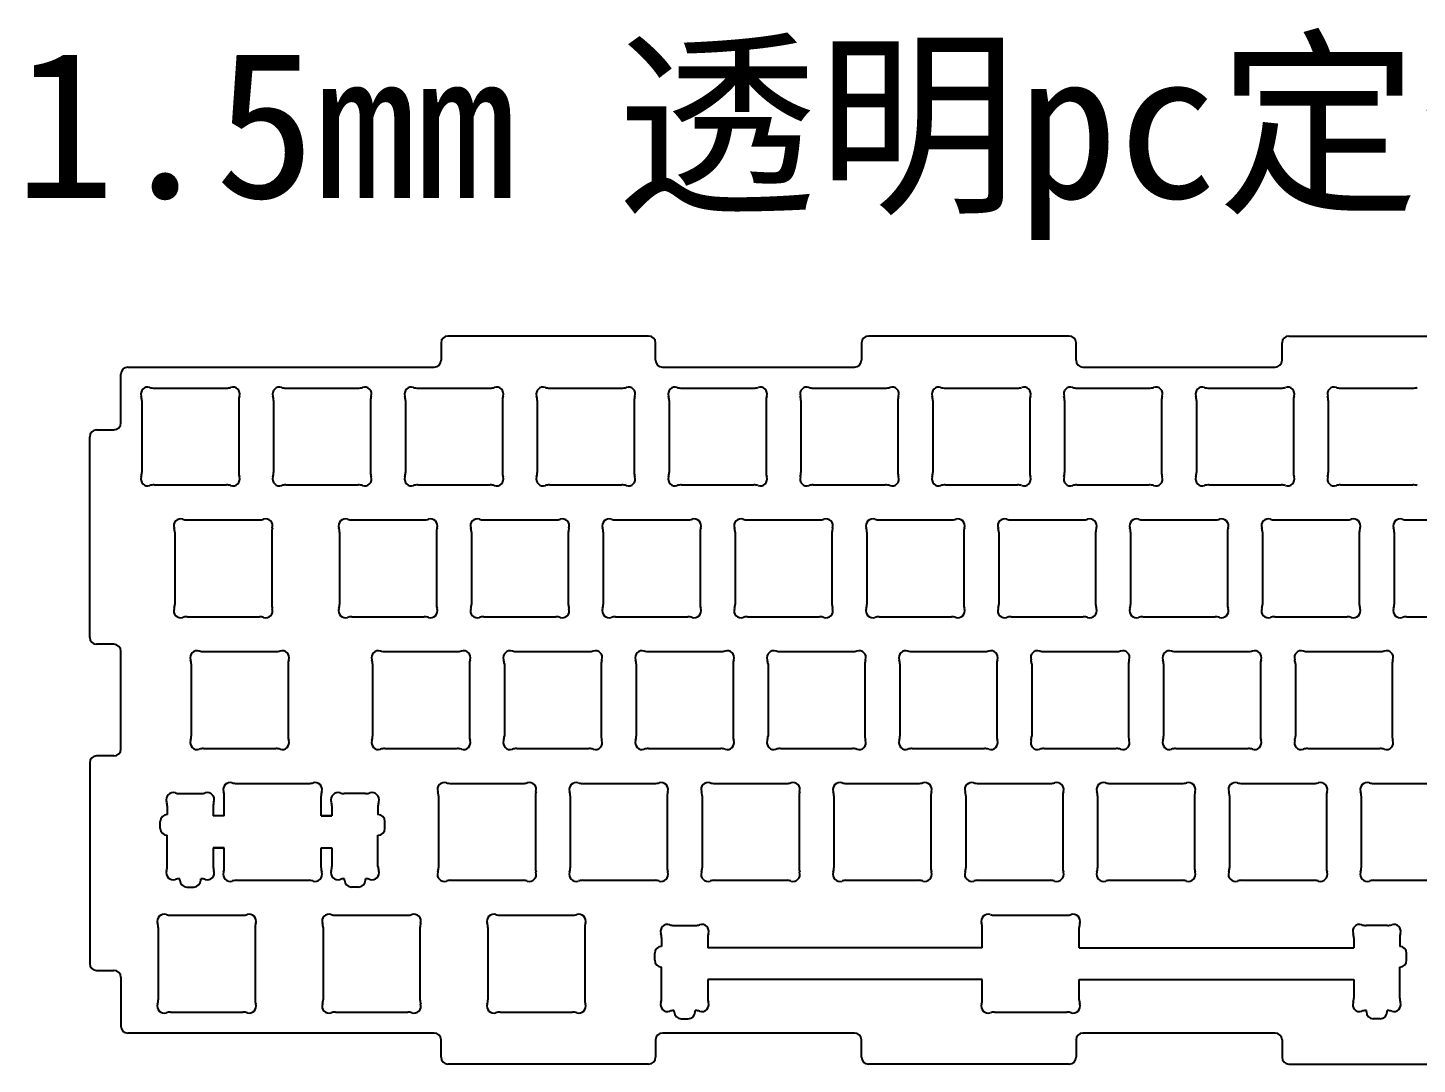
# Model space of a CAD drawing. Extents: x 221 to 545, y 115 to 264.
# Drawn here: x 221.2 to 422, y 114.6 to 264.4 of the extents above; entities that cross this region are included whole.
import ezdxf

# ---------------------------------------------------------------- set-up
doc = ezdxf.new("R2010")
doc.units = 0
doc.header["$MEASUREMENT"] = 0

# ---------------------------------------------------------------- blocks, each defined once
blk = doc.blocks.new('layout1')
at = {"linetype": 'Continuous'}
for p, q in [((1053.69, -328.39), (1053.69, -330.89)), ((1083.69, -327.39), (1054.69, -327.39)), ((1084.69, -330.89), (1084.69, -328.39)), ((1114.45, -328.39), (1114.45, -330.89)), ((1144.45, -327.39), (1115.45, -327.39)), ((1145.45, -330.89), (1145.45, -328.39)), ((1175.21, -330.89), (1175.21, -328.39)), ((1176.21, -327.39), (1205.21, -327.39)), ((1007.43, -339.95), (1007.43, -332.89)), ((1008.43, -331.89), (1052.69, -331.89)), ((1085.69, -331.89), (1113.45, -331.89)), ((1146.45, -331.89), (1174.21, -331.89)), ((1003.93, -340.95), (1006.43, -340.95)), ((1002.93, -370.95), (1002.93, -341.95)), ((1006.43, -371.95), (1003.93, -371.95)), ((1007.43, -387.08), (1007.43, -372.95)), ((1002.93, -389.08), (1002.93, -418.08)), ((1006.43, -388.08), (1003.93, -388.08)), ((1003.93, -419.08), (1006.43, -419.08)), ((1007.43, -420.08), (1007.43, -427.14)), ((1052.69, -428.14), (1008.43, -428.14)), ((1053.69, -431.64), (1053.69, -429.14)), ((1084.69, -429.14), (1084.69, -431.64)), ((1113.45, -428.14), (1085.69, -428.14)), ((1114.45, -431.64), (1114.45, -429.14)), ((1145.45, -429.14), (1145.45, -431.64)), ((1174.21, -428.14), (1146.45, -428.14)), ((1175.21, -429.14), (1175.21, -431.64)), ((1083.69, -432.64), (1054.69, -432.64)), ((1144.45, -432.64), (1115.45, -432.64)), ((1176.21, -432.64), (1205.21, -432.64))]:
    blk.add_line(p, q, dxfattribs=at)
for p, q in [((1012.23, -334.91), (1022.67, -334.91)), ((1031.28, -334.91), (1041.72, -334.91)), ((1050.33, -334.91), (1060.77, -334.91)), ((1069.38, -334.91), (1079.82, -334.91)), ((1088.43, -334.91), (1098.87, -334.91)), ((1107.48, -334.91), (1117.92, -334.91)), ((1126.53, -334.91), (1136.97, -334.91)), ((1145.58, -334.91), (1156.02, -334.91)), ((1164.63, -334.91), (1175.07, -334.91)), ((1183.68, -334.91), (1194.12, -334.91)), ((1010.45, -336.69), (1010.45, -347.13)), ((1024.45, -336.69), (1024.45, -347.13)), ((1029.5, -336.69), (1029.5, -347.13)), ((1043.5, -336.69), (1043.5, -347.13)), ((1048.55, -336.69), (1048.55, -347.13)), ((1062.55, -336.69), (1062.55, -347.13)), ((1067.6, -336.69), (1067.6, -347.13)), ((1081.6, -336.69), (1081.6, -347.13)), ((1086.65, -336.69), (1086.65, -347.13)), ((1100.65, -336.69), (1100.65, -347.13)), ((1105.7, -336.69), (1105.7, -347.13)), ((1119.7, -336.69), (1119.7, -347.13)), ((1124.75, -336.69), (1124.75, -347.13)), ((1138.75, -336.69), (1138.75, -347.13)), ((1143.8, -336.69), (1143.8, -347.13)), ((1157.8, -336.69), (1157.8, -347.13)), ((1162.85, -336.69), (1162.85, -347.13)), ((1176.85, -336.69), (1176.85, -347.13)), ((1181.9, -336.69), (1181.9, -347.13)), ((1012.23, -348.91), (1022.67, -348.91)), ((1031.28, -348.91), (1041.72, -348.91)), ((1050.33, -348.91), (1060.77, -348.91)), ((1069.38, -348.91), (1079.82, -348.91)), ((1088.43, -348.91), (1098.87, -348.91)), ((1107.48, -348.91), (1117.92, -348.91)), ((1126.53, -348.91), (1136.97, -348.91)), ((1145.58, -348.91), (1156.02, -348.91)), ((1164.63, -348.91), (1175.07, -348.91)), ((1183.68, -348.91), (1194.12, -348.91)), ((1017, -353.96), (1027.44, -353.96)), ((1040.81, -353.96), (1051.25, -353.96)), ((1059.86, -353.96), (1070.3, -353.96)), ((1078.91, -353.96), (1089.35, -353.96)), ((1097.96, -353.96), (1108.4, -353.96)), ((1117.01, -353.96), (1127.45, -353.96)), ((1136.06, -353.96), (1146.5, -353.96)), ((1155.11, -353.96), (1165.55, -353.96)), ((1174.16, -353.96), (1184.6, -353.96)), ((1193.21, -353.96), (1203.65, -353.96)), ((1015.22, -355.74), (1015.22, -366.18)), ((1029.22, -355.74), (1029.22, -366.18)), ((1039.03, -355.74), (1039.03, -366.18)), ((1053.03, -355.74), (1053.03, -366.18)), ((1058.08, -355.74), (1058.08, -366.18)), ((1072.08, -355.74), (1072.08, -366.18)), ((1077.13, -355.74), (1077.13, -366.18)), ((1091.13, -355.74), (1091.13, -366.18)), ((1096.18, -355.74), (1096.18, -366.18)), ((1110.18, -355.74), (1110.18, -366.18)), ((1115.23, -355.74), (1115.23, -366.18)), ((1129.23, -355.74), (1129.23, -366.18)), ((1134.28, -355.74), (1134.28, -366.18)), ((1148.28, -355.74), (1148.28, -366.18)), ((1153.33, -355.74), (1153.33, -366.18)), ((1167.33, -355.74), (1167.33, -366.18)), ((1172.38, -355.74), (1172.38, -366.18)), ((1186.38, -355.74), (1186.38, -366.18)), ((1191.43, -355.74), (1191.43, -366.18)), ((1017, -367.96), (1027.44, -367.96)), ((1040.81, -367.96), (1051.25, -367.96)), ((1059.86, -367.96), (1070.3, -367.96)), ((1078.91, -367.96), (1089.35, -367.96)), ((1097.96, -367.96), (1108.4, -367.96)), ((1117.01, -367.96), (1127.45, -367.96)), ((1136.06, -367.96), (1146.5, -367.96)), ((1155.11, -367.96), (1165.55, -367.96)), ((1174.16, -367.96), (1184.6, -367.96)), ((1193.21, -367.96), (1203.65, -367.96)), ((1019.38, -373.01), (1029.82, -373.01)), ((1045.57, -373.01), (1056.01, -373.01)), ((1064.62, -373.01), (1075.06, -373.01)), ((1083.67, -373.01), (1094.11, -373.01)), ((1102.72, -373.01), (1113.16, -373.01)), ((1121.77, -373.01), (1132.21, -373.01)), ((1140.82, -373.01), (1151.26, -373.01)), ((1159.87, -373.01), (1170.31, -373.01)), ((1178.92, -373.01), (1189.36, -373.01)), ((1017.6, -374.79), (1017.6, -385.23)), ((1031.6, -374.79), (1031.6, -385.23)), ((1043.79, -374.79), (1043.79, -385.23)), ((1057.79, -374.79), (1057.79, -385.23)), ((1062.84, -374.79), (1062.84, -385.23)), ((1076.84, -374.79), (1076.84, -385.23)), ((1081.89, -374.79), (1081.89, -385.23)), ((1095.89, -374.79), (1095.89, -385.23)), ((1100.94, -374.79), (1100.94, -385.23)), ((1114.94, -374.79), (1114.94, -385.23)), ((1119.99, -374.79), (1119.99, -385.23)), ((1133.99, -374.79), (1133.99, -385.23)), ((1139.04, -374.79), (1139.04, -385.23)), ((1153.04, -374.79), (1153.04, -385.23)), ((1158.09, -374.79), (1158.09, -385.23)), ((1172.09, -374.79), (1172.09, -385.23)), ((1177.14, -374.79), (1177.14, -385.23)), ((1191.14, -374.79), (1191.14, -385.23)), ((1019.38, -387.01), (1029.82, -387.01)), ((1045.57, -387.01), (1056.01, -387.01)), ((1064.62, -387.01), (1075.06, -387.01)), ((1083.67, -387.01), (1094.11, -387.01)), ((1102.72, -387.01), (1113.16, -387.01)), ((1121.77, -387.01), (1132.21, -387.01)), ((1140.82, -387.01), (1151.26, -387.01)), ((1159.87, -387.01), (1170.31, -387.01)), ((1178.92, -387.01), (1189.36, -387.01)), ((1024.14, -392.06), (1034.58, -392.06)), ((1055.1, -392.06), (1065.54, -392.06)), ((1074.15, -392.06), (1084.59, -392.06)), ((1093.2, -392.06), (1103.64, -392.06)), ((1112.25, -392.06), (1122.69, -392.06)), ((1131.3, -392.06), (1141.74, -392.06)), ((1150.35, -392.06), (1160.79, -392.06)), ((1169.4, -392.06), (1179.84, -392.06)), ((1188.45, -392.06), (1198.89, -392.06)), ((1014.13, -395.31), (1014.13, -396.56)), ((1015.91, -393.53), (1019, -393.53)), ((1020.78, -395.31), (1020.78, -396.76)), ((1022.36, -396.76), (1022.36, -393.84)), ((1036.36, -396.76), (1036.36, -393.84)), ((1037.93, -395.31), (1037.93, -396.76)), ((1042.8, -393.53), (1039.71, -393.53)), ((1044.58, -395.31), (1044.58, -396.56)), ((1053.32, -393.84), (1053.32, -404.28)), ((1067.32, -393.84), (1067.32, -404.28)), ((1072.37, -393.84), (1072.37, -404.28)), ((1086.37, -393.84), (1086.37, -404.28)), ((1091.42, -393.84), (1091.42, -404.28)), ((1105.42, -393.84), (1105.42, -404.28)), ((1110.47, -393.84), (1110.47, -404.28)), ((1124.47, -393.84), (1124.47, -404.28)), ((1129.52, -393.84), (1129.52, -404.28)), ((1143.52, -393.84), (1143.52, -404.28)), ((1148.57, -393.84), (1148.57, -404.28)), ((1162.57, -393.84), (1162.57, -404.28)), ((1167.62, -393.84), (1167.62, -404.28)), ((1181.62, -393.84), (1181.62, -404.28)), ((1186.67, -393.84), (1186.67, -404.28)), ((1022.36, -396.76), (1020.78, -396.76)), ((1036.36, -396.76), (1037.93, -396.76)), ((1013.13, -398.56), (1013.13, -397.56)), ((1045.58, -398.56), (1045.58, -397.56)), ((1014.13, -404.05), (1014.13, -399.56)), ((1022.36, -401.36), (1020.78, -401.36)), ((1020.78, -401.36), (1020.78, -404.05)), ((1022.36, -404.28), (1022.36, -401.36)), ((1036.36, -401.36), (1037.93, -401.36)), ((1036.36, -404.28), (1036.36, -401.36)), ((1037.93, -401.36), (1037.93, -404.05)), ((1044.58, -404.05), (1044.58, -399.56)), ((1015.91, -405.83), (1015.96, -405.83)), ((1015.96, -406.03), (1015.96, -405.83)), ((1016.96, -407.03), (1017.96, -407.03)), ((1018.96, -406.03), (1018.96, -405.83)), ((1019, -405.83), (1018.96, -405.83)), ((1024.14, -406.06), (1034.58, -406.06)), ((1039.71, -405.83), (1039.76, -405.83)), ((1039.76, -406.03), (1039.76, -405.83)), ((1041.76, -407.03), (1040.76, -407.03)), ((1042.76, -406.03), (1042.76, -405.83)), ((1042.8, -405.83), (1042.76, -405.83)), ((1055.1, -406.06), (1065.54, -406.06)), ((1074.15, -406.06), (1084.59, -406.06)), ((1093.2, -406.06), (1103.64, -406.06)), ((1112.25, -406.06), (1122.69, -406.06)), ((1131.3, -406.06), (1141.74, -406.06)), ((1150.35, -406.06), (1160.79, -406.06)), ((1169.4, -406.06), (1179.84, -406.06)), ((1188.45, -406.06), (1198.89, -406.06)), ((1014.61, -411.11), (1025.06, -411.11)), ((1038.43, -411.11), (1048.87, -411.11)), ((1062.24, -411.11), (1072.68, -411.11)), ((1133.68, -411.11), (1144.12, -411.11)), ((1012.83, -412.89), (1012.83, -423.33)), ((1026.83, -412.89), (1026.83, -423.33)), ((1036.65, -412.89), (1036.65, -423.33)), ((1050.65, -412.89), (1050.65, -423.33)), ((1060.46, -412.89), (1060.46, -423.33)), ((1074.46, -412.89), (1074.46, -423.33)), ((1087.35, -412.58), (1090.44, -412.58)), ((1131.9, -415.81), (1131.9, -412.89)), ((1145.9, -415.81), (1145.9, -412.89)), ((1190.44, -412.58), (1187.35, -412.58)), ((1085.57, -414.36), (1085.57, -415.61)), ((1092.22, -414.36), (1092.22, -415.81)), ((1185.57, -414.36), (1185.57, -415.81)), ((1192.22, -414.36), (1192.22, -415.61)), ((1084.57, -417.61), (1084.57, -416.61)), ((1131.9, -415.81), (1092.22, -415.81)), ((1145.9, -415.81), (1185.57, -415.81)), ((1193.22, -417.61), (1193.22, -416.61)), ((1085.57, -423.1), (1085.57, -418.61)), ((1192.22, -423.1), (1192.22, -418.61)), ((1131.9, -420.41), (1092.22, -420.41)), ((1092.22, -420.41), (1092.22, -423.1)), ((1131.9, -423.33), (1131.9, -420.41)), ((1145.9, -420.41), (1185.57, -420.41)), ((1145.9, -423.33), (1145.9, -420.41)), ((1185.57, -420.41), (1185.57, -423.1)), ((1014.61, -425.11), (1025.06, -425.11)), ((1038.43, -425.11), (1048.87, -425.11)), ((1062.24, -425.11), (1072.68, -425.11)), ((1087.35, -424.88), (1087.4, -424.88)), ((1087.4, -425.08), (1087.4, -424.88)), ((1090.4, -425.08), (1090.4, -424.88)), ((1090.44, -424.88), (1090.4, -424.88)), ((1133.68, -425.11), (1144.12, -425.11)), ((1187.35, -424.88), (1187.4, -424.88)), ((1187.4, -425.08), (1187.4, -424.88)), ((1190.4, -425.08), (1190.4, -424.88)), ((1190.44, -424.88), (1190.4, -424.88)), ((1088.4, -426.08), (1089.4, -426.08)), ((1189.4, -426.08), (1188.4, -426.08))]:
    blk.add_line(p, q)
at = {"color": 0}
for p, q in [((1022.36, -396.76), (1020.83, -396.76)), ((1037.88, -396.76), (1036.36, -396.76)), ((1020.83, -401.36), (1022.36, -401.36)), ((1036.36, -401.36), (1037.88, -401.36))]:
    blk.add_line(p, q, dxfattribs=at)
at = {"linetype": 'Continuous'}
for centre, start, end in [((1054.69, -328.39), 90, 180), ((1083.69, -328.39), 0, 90), ((1115.45, -328.39), 90, 180), ((1144.45, -328.39), 0, 90), ((1176.21, -328.39), 90, 180), ((1052.69, -330.89), 270, 0), ((1085.69, -330.89), 180, 270), ((1113.45, -330.89), 270, 0), ((1146.45, -330.89), 180, 270), ((1174.21, -330.89), 270, 0), ((1003.93, -341.95), 90, 180), ((1006.43, -339.95), 270, 0), ((1003.93, -370.95), 180, 270), ((1006.43, -372.95), 0, 90), ((1006.43, -387.08), 270, 0), ((1003.93, -389.08), 90, 180), ((1003.93, -418.08), 180, 270), ((1006.43, -420.08), 0, 90), ((1008.43, -427.14), 180, 270), ((1052.69, -429.14), 0, 90), ((1085.69, -429.14), 90, 180), ((1113.45, -429.14), 0, 90), ((1146.45, -429.14), 90, 180), ((1174.21, -429.14), 0, 90), ((1054.69, -431.64), 180, 270), ((1083.69, -431.64), 270, 0), ((1115.45, -431.64), 180, 270), ((1144.45, -431.64), 270, 0), ((1176.21, -431.64), 180, 270)]:
    blk.add_arc(centre, 1, start, end, dxfattribs=at)
at = {"color": 0}
for centre, start, end in [((1008.43, -332.89), 90, 180), ((1008.43, -427.14), 180, 270)]:
    blk.add_arc(centre, 1, start, end, dxfattribs=at)
for centre, radius, start, end in [((1011.31, -335.77), 1, 72.0237, 197.9763), ((1012.23, -332.91), 2, 252.0237, 270), ((1022.67, -332.91), 2, 270, 287.9763), ((1023.6, -335.77), 1, 342.0237, 107.9763), ((1030.36, -335.77), 1, 72.0237, 197.9763), ((1031.28, -332.91), 2, 252.0237, 270), ((1041.72, -332.91), 2, 270, 287.9763), ((1042.65, -335.77), 1, 342.0237, 107.9763), ((1049.41, -335.77), 1, 72.0237, 197.9763), ((1050.33, -332.91), 2, 252.0237, 270), ((1060.77, -332.91), 2, 270, 287.9763), ((1061.7, -335.77), 1, 342.0237, 107.9763), ((1068.46, -335.77), 1, 72.0237, 197.9763), ((1069.38, -332.91), 2, 252.0237, 270), ((1079.82, -332.91), 2, 270, 287.9763), ((1080.75, -335.77), 1, 342.0237, 107.9763), ((1087.51, -335.77), 1, 72.0237, 197.9763), ((1088.43, -332.91), 2, 252.0237, 270), ((1098.87, -332.91), 2, 270, 287.9763), ((1099.8, -335.77), 1, 342.0237, 107.9763), ((1106.56, -335.77), 1, 72.0237, 197.9763), ((1107.48, -332.91), 2, 252.0237, 270), ((1117.92, -332.91), 2, 270, 287.9763), ((1118.85, -335.77), 1, 342.0237, 107.9763), ((1125.61, -335.77), 1, 72.0237, 197.9763), ((1126.53, -332.91), 2, 252.0237, 270), ((1136.97, -332.91), 2, 270, 287.9763), ((1137.9, -335.77), 1, 342.0237, 107.9763), ((1144.66, -335.77), 1, 72.0237, 197.9763), ((1145.58, -332.91), 2, 252.0237, 270), ((1156.02, -332.91), 2, 270, 287.9763), ((1156.95, -335.77), 1, 342.0237, 107.9763), ((1163.71, -335.77), 1, 72.0237, 197.9763), ((1164.63, -332.91), 2, 252.0237, 270), ((1175.07, -332.91), 2, 270, 287.9763), ((1176, -335.77), 1, 342.0237, 107.9763), ((1182.76, -335.77), 1, 72.0237, 197.9763), ((1183.68, -332.91), 2, 252.0237, 270), ((1194.12, -332.91), 2, 270, 287.9763), ((1008.45, -336.69), 2, 0, 17.9763), ((1026.45, -336.69), 2, 162.0237, 180), ((1027.5, -336.69), 2, 0, 17.9763), ((1045.5, -336.69), 2, 162.0237, 180), ((1046.55, -336.69), 2, 0, 17.9763), ((1064.55, -336.69), 2, 162.0237, 180), ((1065.6, -336.69), 2, 0, 17.9763), ((1083.6, -336.69), 2, 162.0237, 180), ((1084.65, -336.69), 2, 0, 17.9763), ((1102.65, -336.69), 2, 162.0237, 180), ((1103.7, -336.69), 2, 0, 17.9763), ((1121.7, -336.69), 2, 162.0237, 180), ((1122.75, -336.69), 2, 0, 17.9763), ((1140.75, -336.69), 2, 162.0237, 180), ((1141.8, -336.69), 2, 0, 17.9763), ((1159.8, -336.69), 2, 162.0237, 180), ((1160.85, -336.69), 2, 0, 17.9763), ((1178.85, -336.69), 2, 162.0237, 180), ((1179.9, -336.69), 2, 0, 17.9763), ((1008.45, -347.13), 2, 342.0237, 0), ((1026.45, -347.13), 2, 180, 197.9763), ((1027.5, -347.13), 2, 342.0237, 0), ((1045.5, -347.13), 2, 180, 197.9763), ((1046.55, -347.13), 2, 342.0237, 0), ((1064.55, -347.13), 2, 180, 197.9763), ((1065.6, -347.13), 2, 342.0237, 0), ((1083.6, -347.13), 2, 180, 197.9763), ((1084.65, -347.13), 2, 342.0237, 0), ((1102.65, -347.13), 2, 180, 197.9763), ((1103.7, -347.13), 2, 342.0237, 0), ((1121.7, -347.13), 2, 180, 197.9763), ((1122.75, -347.13), 2, 342.0237, 0), ((1140.75, -347.13), 2, 180, 197.9763), ((1141.8, -347.13), 2, 342.0237, 0), ((1159.8, -347.13), 2, 180, 197.9763), ((1160.85, -347.13), 2, 342.0237, 0), ((1178.85, -347.13), 2, 180, 197.9763), ((1179.9, -347.13), 2, 342.0237, 0), ((1011.31, -348.06), 1, 162.0237, 287.9763), ((1012.23, -350.91), 2, 90, 107.9763), ((1022.67, -350.91), 2, 72.0237, 90), ((1023.6, -348.06), 1, 252.0237, 17.9763), ((1030.36, -348.06), 1, 162.0237, 287.9763), ((1031.28, -350.91), 2, 90, 107.9763), ((1041.72, -350.91), 2, 72.0237, 90), ((1042.65, -348.06), 1, 252.0237, 17.9763), ((1049.41, -348.06), 1, 162.0237, 287.9763), ((1050.33, -350.91), 2, 90, 107.9763), ((1060.77, -350.91), 2, 72.0237, 90), ((1061.7, -348.06), 1, 252.0237, 17.9763), ((1068.46, -348.06), 1, 162.0237, 287.9763), ((1069.38, -350.91), 2, 90, 107.9763), ((1079.82, -350.91), 2, 72.0237, 90), ((1080.75, -348.06), 1, 252.0237, 17.9763), ((1087.51, -348.06), 1, 162.0237, 287.9763), ((1088.43, -350.91), 2, 90, 107.9763), ((1098.87, -350.91), 2, 72.0237, 90), ((1099.8, -348.06), 1, 252.0237, 17.9763), ((1106.56, -348.06), 1, 162.0237, 287.9763), ((1107.48, -350.91), 2, 90, 107.9763), ((1117.92, -350.91), 2, 72.0237, 90), ((1118.85, -348.06), 1, 252.0237, 17.9763), ((1125.61, -348.06), 1, 162.0237, 287.9763), ((1126.53, -350.91), 2, 90, 107.9763), ((1136.97, -350.91), 2, 72.0237, 90), ((1137.9, -348.06), 1, 252.0237, 17.9763), ((1144.66, -348.06), 1, 162.0237, 287.9763), ((1145.58, -350.91), 2, 90, 107.9763), ((1156.02, -350.91), 2, 72.0237, 90), ((1156.95, -348.06), 1, 252.0237, 17.9763), ((1163.71, -348.06), 1, 162.0237, 287.9763), ((1164.63, -350.91), 2, 90, 107.9763), ((1175.07, -350.91), 2, 72.0237, 90), ((1176, -348.06), 1, 252.0237, 17.9763), ((1182.76, -348.06), 1, 162.0237, 287.9763), ((1183.68, -350.91), 2, 90, 107.9763), ((1194.12, -350.91), 2, 72.0237, 90), ((1016.07, -354.82), 1, 72.0237, 197.9763), ((1013.22, -355.74), 2, 0, 17.9763), ((1017, -351.96), 2, 252.0237, 270), ((1027.44, -351.96), 2, 270, 287.9763), ((1028.36, -354.82), 1, 342.0237, 107.9763), ((1031.22, -355.74), 2, 162.0237, 180), ((1039.88, -354.82), 1, 72.0237, 197.9763), ((1037.03, -355.74), 2, 0, 17.9763), ((1040.81, -351.96), 2, 252.0237, 270), ((1051.25, -351.96), 2, 270, 287.9763), ((1052.17, -354.82), 1, 342.0237, 107.9763), ((1055.03, -355.74), 2, 162.0237, 180), ((1058.93, -354.82), 1, 72.0237, 197.9763), ((1056.08, -355.74), 2, 0, 17.9763), ((1059.86, -351.96), 2, 252.0237, 270), ((1070.3, -351.96), 2, 270, 287.9763), ((1071.22, -354.82), 1, 342.0237, 107.9763), ((1074.08, -355.74), 2, 162.0237, 180), ((1077.98, -354.82), 1, 72.0237, 197.9763), ((1075.13, -355.74), 2, 0, 17.9763), ((1078.91, -351.96), 2, 252.0237, 270), ((1089.35, -351.96), 2, 270, 287.9763), ((1090.27, -354.82), 1, 342.0237, 107.9763), ((1093.13, -355.74), 2, 162.0237, 180), ((1097.03, -354.82), 1, 72.0237, 197.9763), ((1094.18, -355.74), 2, 0, 17.9763), ((1097.96, -351.96), 2, 252.0237, 270), ((1108.4, -351.96), 2, 270, 287.9763), ((1109.32, -354.82), 1, 342.0237, 107.9763), ((1112.18, -355.74), 2, 162.0237, 180), ((1116.08, -354.82), 1, 72.0237, 197.9763), ((1113.23, -355.74), 2, 0, 17.9763), ((1117.01, -351.96), 2, 252.0237, 270), ((1127.45, -351.96), 2, 270, 287.9763), ((1128.38, -354.82), 1, 342.0237, 107.9763), ((1131.23, -355.74), 2, 162.0237, 180), ((1135.13, -354.82), 1, 72.0237, 197.9763), ((1132.28, -355.74), 2, 0, 17.9763), ((1136.06, -351.96), 2, 252.0237, 270), ((1146.5, -351.96), 2, 270, 287.9763), ((1147.43, -354.82), 1, 342.0237, 107.9763), ((1150.28, -355.74), 2, 162.0237, 180), ((1154.18, -354.82), 1, 72.0237, 197.9763), ((1151.33, -355.74), 2, 0, 17.9763), ((1155.11, -351.96), 2, 252.0237, 270), ((1165.55, -351.96), 2, 270, 287.9763), ((1166.48, -354.82), 1, 342.0237, 107.9763), ((1169.33, -355.74), 2, 162.0237, 180), ((1173.23, -354.82), 1, 72.0237, 197.9763), ((1170.38, -355.74), 2, 0, 17.9763), ((1174.16, -351.96), 2, 252.0237, 270), ((1184.6, -351.96), 2, 270, 287.9763), ((1185.53, -354.82), 1, 342.0237, 107.9763), ((1188.38, -355.74), 2, 162.0237, 180), ((1192.28, -354.82), 1, 72.0237, 197.9763), ((1189.43, -355.74), 2, 0, 17.9763), ((1193.21, -351.96), 2, 252.0237, 270), ((1016.07, -367.11), 1, 162.0237, 287.9763), ((1013.22, -366.18), 2, 342.0237, 0), ((1028.36, -367.11), 1, 252.0237, 17.9763), ((1031.22, -366.18), 2, 180, 197.9763), ((1039.88, -367.11), 1, 162.0237, 287.9763), ((1037.03, -366.18), 2, 342.0237, 0), ((1052.17, -367.11), 1, 252.0237, 17.9763), ((1055.03, -366.18), 2, 180, 197.9763), ((1058.93, -367.11), 1, 162.0237, 287.9763), ((1056.08, -366.18), 2, 342.0237, 0), ((1071.22, -367.11), 1, 252.0237, 17.9763), ((1074.08, -366.18), 2, 180, 197.9763), ((1077.98, -367.11), 1, 162.0237, 287.9763), ((1075.13, -366.18), 2, 342.0237, 0), ((1090.27, -367.11), 1, 252.0237, 17.9763), ((1093.13, -366.18), 2, 180, 197.9763), ((1097.03, -367.11), 1, 162.0237, 287.9763), ((1094.18, -366.18), 2, 342.0237, 0), ((1109.32, -367.11), 1, 252.0237, 17.9763), ((1112.18, -366.18), 2, 180, 197.9763), ((1116.08, -367.11), 1, 162.0237, 287.9763), ((1113.23, -366.18), 2, 342.0237, 0), ((1128.38, -367.11), 1, 252.0237, 17.9763), ((1131.23, -366.18), 2, 180, 197.9763), ((1135.13, -367.11), 1, 162.0237, 287.9763), ((1132.28, -366.18), 2, 342.0237, 0), ((1147.43, -367.11), 1, 252.0237, 17.9763), ((1150.28, -366.18), 2, 180, 197.9763), ((1154.18, -367.11), 1, 162.0237, 287.9763), ((1151.33, -366.18), 2, 342.0237, 0), ((1166.48, -367.11), 1, 252.0237, 17.9763), ((1169.33, -366.18), 2, 180, 197.9763), ((1173.23, -367.11), 1, 162.0237, 287.9763), ((1170.38, -366.18), 2, 342.0237, 0), ((1185.53, -367.11), 1, 252.0237, 17.9763), ((1188.38, -366.18), 2, 180, 197.9763), ((1192.28, -367.11), 1, 162.0237, 287.9763), ((1189.43, -366.18), 2, 342.0237, 0), ((1017, -369.96), 2, 90, 107.9763), ((1027.44, -369.96), 2, 72.0237, 90), ((1040.81, -369.96), 2, 90, 107.9763), ((1051.25, -369.96), 2, 72.0237, 90), ((1059.86, -369.96), 2, 90, 107.9763), ((1070.3, -369.96), 2, 72.0237, 90), ((1078.91, -369.96), 2, 90, 107.9763), ((1089.35, -369.96), 2, 72.0237, 90), ((1097.96, -369.96), 2, 90, 107.9763), ((1108.4, -369.96), 2, 72.0237, 90), ((1117.01, -369.96), 2, 90, 107.9763), ((1127.45, -369.96), 2, 72.0237, 90), ((1136.06, -369.96), 2, 90, 107.9763), ((1146.5, -369.96), 2, 72.0237, 90), ((1155.11, -369.96), 2, 90, 107.9763), ((1165.55, -369.96), 2, 72.0237, 90), ((1174.16, -369.96), 2, 90, 107.9763), ((1184.6, -369.96), 2, 72.0237, 90), ((1193.21, -369.96), 2, 90, 107.9763), ((1018.45, -373.87), 1, 72.0237, 197.9763), ((1019.38, -371.01), 2, 252.0237, 270), ((1029.82, -371.01), 2, 270, 287.9763), ((1030.74, -373.87), 1, 342.0237, 107.9763), ((1044.64, -373.87), 1, 72.0237, 197.9763), ((1045.57, -371.01), 2, 252.0237, 270), ((1056.01, -371.01), 2, 270, 287.9763), ((1056.94, -373.87), 1, 342.0237, 107.9763), ((1063.69, -373.87), 1, 72.0237, 197.9763), ((1064.62, -371.01), 2, 252.0237, 270), ((1075.06, -371.01), 2, 270, 287.9763), ((1075.99, -373.87), 1, 342.0237, 107.9763), ((1082.74, -373.87), 1, 72.0237, 197.9763), ((1083.67, -371.01), 2, 252.0237, 270), ((1094.11, -371.01), 2, 270, 287.9763), ((1095.04, -373.87), 1, 342.0237, 107.9763), ((1101.79, -373.87), 1, 72.0237, 197.9763), ((1102.72, -371.01), 2, 252.0237, 270), ((1113.16, -371.01), 2, 270, 287.9763), ((1114.09, -373.87), 1, 342.0237, 107.9763), ((1120.84, -373.87), 1, 72.0237, 197.9763), ((1121.77, -371.01), 2, 252.0237, 270), ((1132.21, -371.01), 2, 270, 287.9763), ((1133.14, -373.87), 1, 342.0237, 107.9763), ((1139.89, -373.87), 1, 72.0237, 197.9763), ((1140.82, -371.01), 2, 252.0237, 270), ((1151.26, -371.01), 2, 270, 287.9763), ((1152.19, -373.87), 1, 342.0237, 107.9763), ((1158.94, -373.87), 1, 72.0237, 197.9763), ((1159.87, -371.01), 2, 252.0237, 270), ((1170.31, -371.01), 2, 270, 287.9763), ((1171.24, -373.87), 1, 342.0237, 107.9763), ((1177.99, -373.87), 1, 72.0237, 197.9763), ((1178.92, -371.01), 2, 252.0237, 270), ((1189.36, -371.01), 2, 270, 287.9763), ((1190.29, -373.87), 1, 342.0237, 107.9763), ((1015.6, -374.79), 2, 0, 17.9763), ((1033.6, -374.79), 2, 162.0237, 180), ((1041.79, -374.79), 2, 0, 17.9763), ((1059.79, -374.79), 2, 162.0237, 180), ((1060.84, -374.79), 2, 0, 17.9763), ((1078.84, -374.79), 2, 162.0237, 180), ((1079.89, -374.79), 2, 0, 17.9763), ((1097.89, -374.79), 2, 162.0237, 180), ((1098.94, -374.79), 2, 0, 17.9763), ((1116.94, -374.79), 2, 162.0237, 180), ((1117.99, -374.79), 2, 0, 17.9763), ((1135.99, -374.79), 2, 162.0237, 180), ((1137.04, -374.79), 2, 0, 17.9763), ((1155.04, -374.79), 2, 162.0237, 180), ((1156.09, -374.79), 2, 0, 17.9763), ((1174.09, -374.79), 2, 162.0237, 180), ((1175.14, -374.79), 2, 0, 17.9763), ((1193.14, -374.79), 2, 162.0237, 180), ((1015.6, -385.23), 2, 342.0237, 0), ((1033.6, -385.23), 2, 180, 197.9763), ((1041.79, -385.23), 2, 342.0237, 0), ((1059.79, -385.23), 2, 180, 197.9763), ((1060.84, -385.23), 2, 342.0237, 0), ((1078.84, -385.23), 2, 180, 197.9763), ((1079.89, -385.23), 2, 342.0237, 0), ((1097.89, -385.23), 2, 180, 197.9763), ((1098.94, -385.23), 2, 342.0237, 0), ((1116.94, -385.23), 2, 180, 197.9763), ((1117.99, -385.23), 2, 342.0237, 0), ((1135.99, -385.23), 2, 180, 197.9763), ((1137.04, -385.23), 2, 342.0237, 0), ((1155.04, -385.23), 2, 180, 197.9763), ((1156.09, -385.23), 2, 342.0237, 0), ((1174.09, -385.23), 2, 180, 197.9763), ((1175.14, -385.23), 2, 342.0237, 0), ((1193.14, -385.23), 2, 180, 197.9763), ((1018.45, -386.16), 1, 162.0237, 287.9763), ((1019.38, -389.01), 2, 90, 107.9763), ((1029.82, -389.01), 2, 72.0237, 90), ((1030.74, -386.16), 1, 252.0237, 17.9763), ((1044.64, -386.16), 1, 162.0237, 287.9763), ((1045.57, -389.01), 2, 90, 107.9763), ((1056.01, -389.01), 2, 72.0237, 90), ((1056.94, -386.16), 1, 252.0237, 17.9763), ((1063.69, -386.16), 1, 162.0237, 287.9763), ((1064.62, -389.01), 2, 90, 107.9763), ((1075.06, -389.01), 2, 72.0237, 90), ((1075.99, -386.16), 1, 252.0237, 17.9763), ((1082.74, -386.16), 1, 162.0237, 287.9763), ((1083.67, -389.01), 2, 90, 107.9763), ((1094.11, -389.01), 2, 72.0237, 90), ((1095.04, -386.16), 1, 252.0237, 17.9763), ((1101.79, -386.16), 1, 162.0237, 287.9763), ((1102.72, -389.01), 2, 90, 107.9763), ((1113.16, -389.01), 2, 72.0237, 90), ((1114.09, -386.16), 1, 252.0237, 17.9763), ((1120.84, -386.16), 1, 162.0237, 287.9763), ((1121.77, -389.01), 2, 90, 107.9763), ((1132.21, -389.01), 2, 72.0237, 90), ((1133.14, -386.16), 1, 252.0237, 17.9763), ((1139.89, -386.16), 1, 162.0237, 287.9763), ((1140.82, -389.01), 2, 90, 107.9763), ((1151.26, -389.01), 2, 72.0237, 90), ((1152.19, -386.16), 1, 252.0237, 17.9763), ((1158.94, -386.16), 1, 162.0237, 287.9763), ((1159.87, -389.01), 2, 90, 107.9763), ((1170.31, -389.01), 2, 72.0237, 90), ((1171.24, -386.16), 1, 252.0237, 17.9763), ((1177.99, -386.16), 1, 162.0237, 287.9763), ((1178.92, -389.01), 2, 90, 107.9763), ((1189.36, -389.01), 2, 72.0237, 90), ((1190.29, -386.16), 1, 252.0237, 17.9763), ((1014.99, -394.39), 1, 72.0237, 197.9763), ((1015.91, -391.53), 2, 252.0237, 270), ((1019, -391.53), 2, 270, 287.9763), ((1019.93, -394.39), 1, 342.0237, 107.9763), ((1023.21, -392.92), 1, 72.0237, 197.9763), ((1020.36, -393.84), 2, 0, 17.9763), ((1024.14, -390.06), 2, 252.0237, 270), ((1034.58, -390.06), 2, 270, 287.9763), ((1035.51, -392.92), 1, 342.0237, 107.9763), ((1038.36, -393.84), 2, 162.0237, 180), ((1038.79, -394.39), 1, 72.0237, 197.9763), ((1039.71, -391.53), 2, 252.0237, 270), ((1042.8, -391.53), 2, 270, 287.9763), ((1043.73, -394.39), 1, 342.0237, 107.9763), ((1054.17, -392.92), 1, 72.0237, 197.9763), ((1051.32, -393.84), 2, 0, 17.9763), ((1055.1, -390.06), 2, 252.0237, 270), ((1065.54, -390.06), 2, 270, 287.9763), ((1066.46, -392.92), 1, 342.0237, 107.9763), ((1069.32, -393.84), 2, 162.0237, 180), ((1073.22, -392.92), 1, 72.0237, 197.9763), ((1070.37, -393.84), 2, 0, 17.9763), ((1074.15, -390.06), 2, 252.0237, 270), ((1084.59, -390.06), 2, 270, 287.9763), ((1085.51, -392.92), 1, 342.0237, 107.9763), ((1088.37, -393.84), 2, 162.0237, 180), ((1092.27, -392.92), 1, 72.0237, 197.9763), ((1089.42, -393.84), 2, 0, 17.9763), ((1093.2, -390.06), 2, 252.0237, 270), ((1103.64, -390.06), 2, 270, 287.9763), ((1104.56, -392.92), 1, 342.0237, 107.9763), ((1107.42, -393.84), 2, 162.0237, 180), ((1111.32, -392.92), 1, 72.0237, 197.9763), ((1108.47, -393.84), 2, 0, 17.9763), ((1112.25, -390.06), 2, 252.0237, 270), ((1122.69, -390.06), 2, 270, 287.9763), ((1123.61, -392.92), 1, 342.0237, 107.9763), ((1126.47, -393.84), 2, 162.0237, 180), ((1130.37, -392.92), 1, 72.0237, 197.9763), ((1127.52, -393.84), 2, 0, 17.9763), ((1131.3, -390.06), 2, 252.0237, 270), ((1141.74, -390.06), 2, 270, 287.9763), ((1142.66, -392.92), 1, 342.0237, 107.9763), ((1145.52, -393.84), 2, 162.0237, 180), ((1149.42, -392.92), 1, 72.0237, 197.9763), ((1146.57, -393.84), 2, 0, 17.9763), ((1150.35, -390.06), 2, 252.0237, 270), ((1160.79, -390.06), 2, 270, 287.9763), ((1161.71, -392.92), 1, 342.0237, 107.9763), ((1164.57, -393.84), 2, 162.0237, 180), ((1168.47, -392.92), 1, 72.0237, 197.9763), ((1165.62, -393.84), 2, 0, 17.9763), ((1169.4, -390.06), 2, 252.0237, 270), ((1179.84, -390.06), 2, 270, 287.9763), ((1180.76, -392.92), 1, 342.0237, 107.9763), ((1183.62, -393.84), 2, 162.0237, 180), ((1187.52, -392.92), 1, 72.0237, 197.9763), ((1184.67, -393.84), 2, 0, 17.9763), ((1188.45, -390.06), 2, 252.0237, 270), ((1012.13, -395.31), 2, 0, 17.9763), ((1022.78, -395.31), 2, 162.0237, 180), ((1035.93, -395.31), 2, 0, 17.9763), ((1046.58, -395.31), 2, 162.0237, 180), ((1014.13, -397.56), 1, 90, 180), ((1044.58, -397.56), 1, 0, 90), ((1014.13, -398.56), 1, 180, 270), ((1044.58, -398.56), 1, 270, 0), ((1014.99, -404.98), 1, 162.0237, 287.9763), ((1012.13, -404.05), 2, 342.0237, 0), ((1019.93, -404.98), 1, 252.0237, 17.9763), ((1022.78, -404.05), 2, 180, 197.9763), ((1023.21, -405.21), 1, 162.0237, 287.9763), ((1020.36, -404.28), 2, 342.0237, 0), ((1035.51, -405.21), 1, 252.0237, 17.9763), ((1038.36, -404.28), 2, 180, 197.9763), ((1038.79, -404.98), 1, 162.0237, 287.9763), ((1035.93, -404.05), 2, 342.0237, 0), ((1043.73, -404.98), 1, 252.0237, 17.9763), ((1046.58, -404.05), 2, 180, 197.9763), ((1054.17, -405.21), 1, 162.0237, 287.9763), ((1051.32, -404.28), 2, 342.0237, 0), ((1066.46, -405.21), 1, 252.0237, 17.9763), ((1069.32, -404.28), 2, 180, 197.9763), ((1073.22, -405.21), 1, 162.0237, 287.9763), ((1070.37, -404.28), 2, 342.0237, 0), ((1085.51, -405.21), 1, 252.0237, 17.9763), ((1088.37, -404.28), 2, 180, 197.9763), ((1092.27, -405.21), 1, 162.0237, 287.9763), ((1089.42, -404.28), 2, 342.0237, 0), ((1104.56, -405.21), 1, 252.0237, 17.9763), ((1107.42, -404.28), 2, 180, 197.9763), ((1111.32, -405.21), 1, 162.0237, 287.9763), ((1108.47, -404.28), 2, 342.0237, 0), ((1123.61, -405.21), 1, 252.0237, 17.9763), ((1126.47, -404.28), 2, 180, 197.9763), ((1130.37, -405.21), 1, 162.0237, 287.9763), ((1127.52, -404.28), 2, 342.0237, 0), ((1142.66, -405.21), 1, 252.0237, 17.9763), ((1145.52, -404.28), 2, 180, 197.9763), ((1149.42, -405.21), 1, 162.0237, 287.9763), ((1146.57, -404.28), 2, 342.0237, 0), ((1161.71, -405.21), 1, 252.0237, 17.9763), ((1164.57, -404.28), 2, 180, 197.9763), ((1168.47, -405.21), 1, 162.0237, 287.9763), ((1165.62, -404.28), 2, 342.0237, 0), ((1180.76, -405.21), 1, 252.0237, 17.9763), ((1183.62, -404.28), 2, 180, 197.9763), ((1187.52, -405.21), 1, 162.0237, 287.9763), ((1184.67, -404.28), 2, 342.0237, 0), ((1015.91, -407.83), 2, 90, 107.9763), ((1016.96, -406.03), 1, 180, 270), ((1017.96, -406.03), 1, 270, 0), ((1019, -407.83), 2, 72.0237, 90), ((1024.14, -408.06), 2, 90, 107.9763), ((1034.58, -408.06), 2, 72.0237, 90), ((1039.71, -407.83), 2, 90, 107.9763), ((1040.76, -406.03), 1, 180, 270), ((1041.76, -406.03), 1, 270, 0), ((1042.8, -407.83), 2, 72.0237, 90), ((1055.1, -408.06), 2, 90, 107.9763), ((1065.54, -408.06), 2, 72.0237, 90), ((1074.15, -408.06), 2, 90, 107.9763), ((1084.59, -408.06), 2, 72.0237, 90), ((1093.2, -408.06), 2, 90, 107.9763), ((1103.64, -408.06), 2, 72.0237, 90), ((1112.25, -408.06), 2, 90, 107.9763), ((1122.69, -408.06), 2, 72.0237, 90), ((1131.3, -408.06), 2, 90, 107.9763), ((1141.74, -408.06), 2, 72.0237, 90), ((1150.35, -408.06), 2, 90, 107.9763), ((1160.79, -408.06), 2, 72.0237, 90), ((1169.4, -408.06), 2, 90, 107.9763), ((1179.84, -408.06), 2, 72.0237, 90), ((1188.45, -408.06), 2, 90, 107.9763), ((1013.69, -411.97), 1, 72.0237, 197.9763), ((1014.61, -409.11), 2, 252.0237, 270), ((1025.06, -409.11), 2, 270, 287.9763), ((1025.98, -411.97), 1, 342.0237, 107.9763), ((1037.5, -411.97), 1, 72.0237, 197.9763), ((1038.43, -409.11), 2, 252.0237, 270), ((1048.87, -409.11), 2, 270, 287.9763), ((1049.79, -411.97), 1, 342.0237, 107.9763), ((1061.31, -411.97), 1, 72.0237, 197.9763), ((1062.24, -409.11), 2, 252.0237, 270), ((1072.68, -409.11), 2, 270, 287.9763), ((1073.61, -411.97), 1, 342.0237, 107.9763), ((1132.75, -411.97), 1, 72.0237, 197.9763), ((1133.68, -409.11), 2, 252.0237, 270), ((1144.12, -409.11), 2, 270, 287.9763), ((1145.04, -411.97), 1, 342.0237, 107.9763), ((1010.83, -412.89), 2, 0, 17.9763), ((1028.83, -412.89), 2, 162.0237, 180), ((1034.65, -412.89), 2, 0, 17.9763), ((1052.65, -412.89), 2, 162.0237, 180), ((1058.46, -412.89), 2, 0, 17.9763), ((1076.46, -412.89), 2, 162.0237, 180), ((1086.42, -413.44), 1, 72.0237, 197.9763), ((1087.35, -410.58), 2, 252.0237, 270), ((1090.44, -410.58), 2, 270, 287.9763), ((1091.37, -413.44), 1, 342.0237, 107.9763), ((1129.9, -412.89), 2, 0, 17.9763), ((1147.9, -412.89), 2, 162.0237, 180), ((1186.42, -413.44), 1, 72.0237, 197.9763), ((1187.35, -410.58), 2, 252.0237, 270), ((1190.44, -410.58), 2, 270, 287.9763), ((1191.37, -413.44), 1, 342.0237, 107.9763), ((1083.57, -414.36), 2, 0, 17.9763), ((1094.22, -414.36), 2, 162.0237, 180), ((1183.57, -414.36), 2, 0, 17.9763), ((1194.22, -414.36), 2, 162.0237, 180), ((1085.57, -416.61), 1, 90, 180), ((1192.22, -416.61), 1, 0, 90), ((1085.57, -417.61), 1, 180, 270), ((1192.22, -417.61), 1, 270, 0), ((1010.83, -423.33), 2, 342.0237, 0), ((1028.83, -423.33), 2, 180, 197.9763), ((1034.65, -423.33), 2, 342.0237, 0), ((1052.65, -423.33), 2, 180, 197.9763), ((1058.46, -423.33), 2, 342.0237, 0), ((1076.46, -423.33), 2, 180, 197.9763), ((1083.57, -423.1), 2, 342.0237, 0), ((1094.22, -423.1), 2, 180, 197.9763), ((1129.9, -423.33), 2, 342.0237, 0), ((1147.9, -423.33), 2, 180, 197.9763), ((1183.57, -423.1), 2, 342.0237, 0), ((1194.22, -423.1), 2, 180, 197.9763), ((1013.69, -424.26), 1, 162.0237, 287.9763), ((1014.61, -427.11), 2, 90, 107.9763), ((1025.06, -427.11), 2, 72.0237, 90), ((1025.98, -424.26), 1, 252.0237, 17.9763), ((1037.5, -424.26), 1, 162.0237, 287.9763), ((1038.43, -427.11), 2, 90, 107.9763), ((1048.87, -427.11), 2, 72.0237, 90), ((1049.79, -424.26), 1, 252.0237, 17.9763), ((1061.31, -424.26), 1, 162.0237, 287.9763), ((1062.24, -427.11), 2, 90, 107.9763), ((1072.68, -427.11), 2, 72.0237, 90), ((1073.61, -424.26), 1, 252.0237, 17.9763), ((1086.42, -424.03), 1, 162.0237, 287.9763), ((1087.35, -426.88), 2, 90, 107.9763), ((1088.4, -425.08), 1, 180, 270), ((1089.4, -425.08), 1, 270, 0), ((1090.44, -426.88), 2, 72.0237, 90), ((1091.37, -424.03), 1, 252.0237, 17.9763), ((1132.75, -424.26), 1, 162.0237, 287.9763), ((1133.68, -427.11), 2, 90, 107.9763), ((1144.12, -427.11), 2, 72.0237, 90), ((1145.04, -424.26), 1, 252.0237, 17.9763), ((1186.42, -424.03), 1, 162.0237, 287.9763), ((1187.35, -426.88), 2, 90, 107.9763), ((1188.4, -425.08), 1, 180, 270), ((1189.4, -425.08), 1, 270, 0), ((1190.44, -426.88), 2, 72.0237, 90), ((1191.37, -424.03), 1, 252.0237, 17.9763)]:
    blk.add_arc(centre, radius, start, end)

msp = doc.modelspace()

# ---------------------------------------------------------------- block references
at = {"linetype": 'Continuous'}
msp.add_blockref('layout1', (-772.73, 547.27), dxfattribs=at)
msp.add_blockref('layout1', (-772.73, 547.27), dxfattribs=at)

# ---------------------------------------------------------------- texts
at = {"linetype": 'Continuous', "insert": (219.37, 261.13), "char_height": 21.278, "width": 322.2784, "attachment_point": 1}
msp.add_mtext('1.5mm {\\fSimSun|b0|i0|c134|p2;透明}pc{\\fSimSun|b0|i0|c134|p2;定位板}', dxfattribs=at)

doc.saveas('drawing.dxf')
